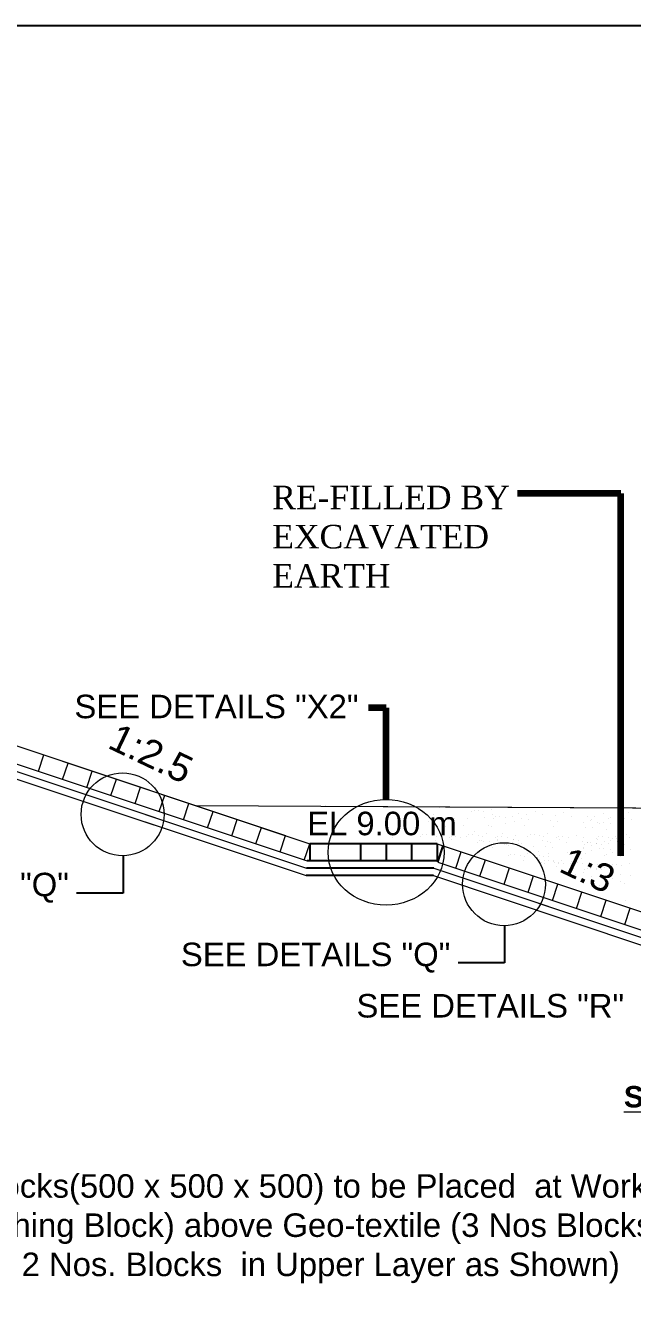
# Model space of a CAD drawing. Header units: inches. Extents: x -8940 to 26362, y -28010 to 990.
# Drawn here: x 4248.8 to 4276.9, y -23300.2 to -23241.3 of the extents above; entities that cross this region are included whole.
import ezdxf

# ---------------------------------------------------------------- set-up
doc = ezdxf.new("R2010")
doc.units = ezdxf.units.IN
doc.header["$MEASUREMENT"] = 0
doc.layers.add('LINE', color=7, linetype='Continuous')
doc.styles.add('Arial B heading -200', font='arialbd.ttf', dxfattribs={"height": 0.6})
doc.styles.get("Standard").update_dxf_attribs({"font": 'arial.ttf'})
doc.dimstyles.get("Standard").update_dxf_attribs({"dimtxt": 0.18, "dimasz": 0.18, "dimexe": 0.18, "dimexo": 0.0625, "dimgap": 0.09, "dimtad": 0, "dimtih": 1, "dimtoh": 1, "dimdec": 4, "dimzin": 0, "dimdsep": 46, "dimtxsty": 'Standard', "dimcen": 0.09, "dimadec": 0, "dimazin": 0, "dimtfac": 1, "dimtdec": 4, "dimtofl": 0, "dimtmove": 0, "dimatfit": 3, "dimfxl": 1, "dimtolj": 1, "dimtzin": 0, "dimarcsym": 0})

msp = doc.modelspace()

# ---------------------------------------------------------------- linework, layer by layer
at = {"color": 0, "linetype": 'Continuous', "lineweight": 20, "ltscale": 0.5}
for p, q in [((4249.36627, -23275.803558), (4249.618802, -23275.046439)), ((4249.36627, -23275.803558), (4249.618802, -23275.046439)), ((4250.485646, -23276.176919), (4250.738178, -23275.419799)), ((4250.485646, -23276.176919), (4250.738178, -23275.419799)), ((4251.605022, -23276.550279), (4251.857554, -23275.79316)), ((4251.605022, -23276.550279), (4251.857554, -23275.79316)), ((4252.724397, -23276.923639), (4252.976929, -23276.16652)), ((4252.724397, -23276.923639), (4252.976929, -23276.16652)), ((4253.843773, -23277.297), (4254.096305, -23276.53988)), ((4253.843773, -23277.297), (4254.096305, -23276.53988)), ((4254.963149, -23277.67036), (4255.215681, -23276.913241)), ((4254.963149, -23277.67036), (4255.215681, -23276.913241)), ((4256.082525, -23278.04372), (4256.335057, -23277.286601)), ((4256.082525, -23278.04372), (4256.335057, -23277.286601)), ((4257.2019, -23278.417081), (4257.454432, -23277.659961)), ((4257.2019, -23278.417081), (4257.454432, -23277.659961)), ((4258.321276, -23278.790441), (4258.573808, -23278.033322)), ((4258.321276, -23278.790441), (4258.573808, -23278.033322)), ((4259.440652, -23279.163801), (4259.693184, -23278.406682)), ((4259.440652, -23279.163801), (4259.693184, -23278.406682)), ((4260.560028, -23279.537162), (4260.81256, -23278.780042)), ((4260.560028, -23279.537162), (4260.81256, -23278.780042)), ((4261.679403, -23279.910522), (4261.931935, -23279.153403)), ((4261.679403, -23279.910522), (4261.931935, -23279.153403)), ((4268.698779, -23280.283882), (4268.951311, -23279.526763)), ((4268.698779, -23280.283882), (4268.951311, -23279.526763)), ((4269.818155, -23280.657243), (4270.070687, -23279.900123)), ((4269.818155, -23280.657243), (4270.070687, -23279.900123)), ((4270.937531, -23281.030603), (4271.190063, -23280.273484)), ((4270.937531, -23281.030603), (4271.190063, -23280.273484)), ((4272.056906, -23281.403963), (4272.309438, -23280.646844)), ((4272.056906, -23281.403963), (4272.309438, -23280.646844)), ((4273.176282, -23281.777324), (4273.428814, -23281.020204)), ((4273.176282, -23281.777324), (4273.428814, -23281.020204)), ((4274.295658, -23282.150684), (4274.54819, -23281.393565)), ((4274.295658, -23282.150684), (4274.54819, -23281.393565)), ((4275.415034, -23282.524044), (4275.667566, -23281.766925)), ((4275.415034, -23282.524044), (4275.667566, -23281.766925)), ((4276.534409, -23282.897405), (4276.786941, -23282.140285)), ((4276.534409, -23282.897405), (4276.786941, -23282.140285))]:
    msp.add_line(p, q, dxfattribs=at)
at = {"color": 0, "linetype": 'Continuous', "lineweight": -3, "ltscale": 0.5}
for p, q in [((4267.831935, -23279.153403), (4261.931935, -23279.153403)), ((4261.931935, -23279.153403), (4261.931935, -23279.953403)), ((4264.291935, -23279.153403), (4264.291935, -23279.953403)), ((4265.471935, -23279.153403), (4265.471935, -23279.953403)), ((4266.651935, -23279.153403), (4266.651935, -23279.953403)), ((4267.831935, -23279.153403), (4267.831935, -23279.953403)), ((4267.863098, -23280.004518), (4268.115441, -23279.247964)), ((4267.691626, -23280.293403), (4261.791626, -23280.293403)), ((4267.831935, -23279.953403), (4261.809849, -23279.953403)), ((4267.673403, -23280.633403), (4261.773403, -23280.633403))]:
    msp.add_line(p, q, dxfattribs=at)
at = {"layer": 'LINE', "color": 7, "lineweight": 20, "ltscale": 0.5}
for p, q in [((4248.184016, -23274.567876), (4260.81256, -23278.780042)), ((4248.184016, -23274.567876), (4261.931935, -23279.153403)), ((4247.864342, -23275.301972), (4261.809849, -23279.953403)), ((4247.864342, -23275.301972), (4261.809849, -23279.953403)), ((4247.757728, -23275.958567), (4260.754045, -23280.293403)), ((4247.757728, -23275.958567), (4261.773403, -23280.633403)), ((4247.811035, -23275.63027), (4260.772268, -23279.953403)), ((4247.811035, -23275.63027), (4261.791626, -23280.293403)), ((4267.512549, -23277.949556), (4267.512549, -23277.949556)), ((4267.512549, -23277.949556), (4267.512549, -23277.949556)), ((4267.67884, -23277.81247), (4267.67884, -23277.81247)), ((4267.67884, -23277.81247), (4267.67884, -23277.81247)), ((4267.952527, -23277.484636), (4267.952527, -23277.484636)), ((4267.952527, -23277.484636), (4267.952527, -23277.484636)), ((4268.213134, -23277.918968), (4268.213134, -23277.918968)), ((4268.213134, -23277.918968), (4268.213134, -23277.918968)), ((4268.393709, -23277.926091), (4268.393709, -23277.926091)), ((4268.393709, -23277.926091), (4268.393709, -23277.926091)), ((4268.656221, -23277.966772), (4268.656221, -23277.966772)), ((4268.656221, -23277.966772), (4268.656221, -23277.966772)), ((4269.440675, -23277.683001), (4269.440675, -23277.683001)), ((4269.440675, -23277.683001), (4269.440675, -23277.683001)), ((4269.550197, -23277.611565), (4269.550197, -23277.611565)), ((4269.550197, -23277.611565), (4269.550197, -23277.611565)), ((4269.730773, -23277.618688), (4269.730773, -23277.618688)), ((4269.730773, -23277.618688), (4269.730773, -23277.618688)), ((4269.993284, -23277.659369), (4269.993284, -23277.659369)), ((4269.993284, -23277.659369), (4269.993284, -23277.659369)), ((4270.024829, -23277.937492), (4270.024829, -23277.937492)), ((4270.024829, -23277.937492), (4270.024829, -23277.937492)), ((4270.351714, -23277.57657), (4270.351714, -23277.57657)), ((4270.351714, -23277.57657), (4270.351714, -23277.57657)), ((4270.417541, -23277.806324), (4270.417541, -23277.806324)), ((4270.417541, -23277.806324), (4270.417541, -23277.806324)), ((4270.544369, -23277.909541), (4270.544369, -23277.909541)), ((4270.544369, -23277.909541), (4270.544369, -23277.909541)), ((4270.592373, -23277.449388), (4270.592373, -23277.449388)), ((4270.592373, -23277.449388), (4270.592373, -23277.449388)), ((4270.724944, -23277.916663), (4270.724944, -23277.916663)), ((4270.724944, -23277.916663), (4270.724944, -23277.916663)), ((4270.987455, -23277.957345), (4270.987455, -23277.957345)), ((4270.987455, -23277.957345), (4270.987455, -23277.957345)), ((4271.345885, -23277.874546), (4271.345885, -23277.874546)), ((4271.345885, -23277.874546), (4271.345885, -23277.874546)), ((4271.586545, -23277.747363), (4271.586545, -23277.747363)), ((4271.586545, -23277.747363), (4271.586545, -23277.747363)), ((4271.979754, -23277.792027), (4271.979754, -23277.792027)), ((4271.979754, -23277.792027), (4271.979754, -23277.792027)), ((4272.372466, -23277.660859), (4272.372466, -23277.660859)), ((4272.372466, -23277.660859), (4272.372466, -23277.660859)), ((4272.715621, -23277.819683), (4272.715621, -23277.819683)), ((4272.715621, -23277.819683), (4272.715621, -23277.819683)), ((4273.315565, -23277.86353), (4273.315565, -23277.86353)), ((4273.315565, -23277.86353), (4273.315565, -23277.86353)), ((4273.708277, -23277.732362), (4273.708277, -23277.732362)), ((4273.708277, -23277.732362), (4273.708277, -23277.732362)), ((4274.051432, -23277.891186), (4274.051432, -23277.891186)), ((4274.051432, -23277.891186), (4274.051432, -23277.891186)), ((4274.790595, -23277.914799), (4274.790595, -23277.914799)), ((4274.790595, -23277.914799), (4274.790595, -23277.914799)), ((4275.149732, -23277.899282), (4275.149732, -23277.899282)), ((4275.149732, -23277.899282), (4275.149732, -23277.899282)), ((4275.542444, -23277.768114), (4275.542444, -23277.768114)), ((4275.542444, -23277.768114), (4275.542444, -23277.768114)), ((4275.790169, -23277.974506), (4275.790169, -23277.974506)), ((4275.790169, -23277.974506), (4275.790169, -23277.974506)), ((4275.885599, -23277.926938), (4275.885599, -23277.926938)), ((4275.885599, -23277.926938), (4275.885599, -23277.926938)), ((4276.721803, -23277.727397), (4276.721803, -23277.727397)), ((4276.721803, -23277.727397), (4276.721803, -23277.727397)), ((4267.456894, -23278.130557), (4267.456894, -23278.130557)), ((4267.456894, -23278.130557), (4267.456894, -23278.130557)), ((4268.103612, -23277.990404), (4268.103612, -23277.990404)), ((4268.103612, -23277.990404), (4268.103612, -23277.990404)), ((4268.225689, -23278.077975), (4268.225689, -23278.077975)), ((4268.225689, -23278.077975), (4268.225689, -23278.077975)), ((4268.238448, -23278.366496), (4268.238448, -23278.366496)), ((4268.238448, -23278.366496), (4268.238448, -23278.366496)), ((4269.040054, -23278.294993), (4269.040054, -23278.294993)), ((4269.040054, -23278.294993), (4269.040054, -23278.294993)), ((4269.242071, -23278.001333), (4269.242071, -23278.001333)), ((4269.242071, -23278.001333), (4269.242071, -23278.001333)), ((4270.236242, -23278.299308), (4270.236242, -23278.299308)), ((4270.236242, -23278.299308), (4270.236242, -23278.299308)), ((4270.375865, -23278.366496), (4270.375865, -23278.366496)), ((4270.375865, -23278.366496), (4270.375865, -23278.366496)), ((4270.434847, -23277.980976), (4270.434847, -23277.980976)), ((4270.434847, -23277.980976), (4270.434847, -23277.980976)), ((4271.019, -23278.235467), (4271.019, -23278.235467)), ((4271.019, -23278.235467), (4271.019, -23278.235467)), ((4271.411713, -23278.104299), (4271.411713, -23278.104299)), ((4271.411713, -23278.104299), (4271.411713, -23278.104299)), ((4271.753409, -23277.993909), (4271.753409, -23277.993909)), ((4271.753409, -23277.993909), (4271.753409, -23277.993909)), ((4271.885878, -23278.294993), (4271.885878, -23278.294993)), ((4271.885878, -23278.294993), (4271.885878, -23278.294993)), ((4272.07581, -23278.047468), (4272.07581, -23278.047468)), ((4272.07581, -23278.047468), (4272.07581, -23278.047468)), ((4273.08922, -23278.065412), (4273.08922, -23278.065412)), ((4273.08922, -23278.065412), (4273.08922, -23278.065412)), ((4273.221689, -23278.366496), (4273.221689, -23278.366496)), ((4273.221689, -23278.366496), (4273.221689, -23278.366496)), ((4273.411621, -23278.118972), (4273.411621, -23278.118972)), ((4273.411621, -23278.118972), (4273.411621, -23278.118972)), ((4274.614699, -23278.169515), (4274.614699, -23278.169515)), ((4274.614699, -23278.169515), (4274.614699, -23278.169515)), ((4274.710755, -23278.424957), (4274.710755, -23278.424957)), ((4274.710755, -23278.424957), (4274.710755, -23278.424957)), ((4274.923387, -23278.101164), (4274.923387, -23278.101164)), ((4274.923387, -23278.101164), (4274.923387, -23278.101164)), ((4275.007411, -23278.038347), (4275.007411, -23278.038347)), ((4275.007411, -23278.038347), (4275.007411, -23278.038347)), ((4275.055856, -23278.402248), (4275.055856, -23278.402248)), ((4275.055856, -23278.402248), (4275.055856, -23278.402248)), ((4275.245788, -23278.154723), (4275.245788, -23278.154723)), ((4275.245788, -23278.154723), (4275.245788, -23278.154723)), ((4275.350567, -23278.197171), (4275.350567, -23278.197171)), ((4275.350567, -23278.197171), (4275.350567, -23278.197171)), ((4275.563825, -23278.176388), (4275.563825, -23278.176388)), ((4275.563825, -23278.176388), (4275.563825, -23278.176388)), ((4275.696293, -23278.477472), (4275.696293, -23278.477472)), ((4275.696293, -23278.477472), (4275.696293, -23278.477472)), ((4275.886226, -23278.229948), (4275.886226, -23278.229948)), ((4275.886226, -23278.229948), (4275.886226, -23278.229948)), ((4276.414293, -23278.493401), (4276.414293, -23278.493401)), ((4276.414293, -23278.493401), (4276.414293, -23278.493401)), ((4276.471105, -23278.436612), (4276.471105, -23278.436612)), ((4276.471105, -23278.436612), (4276.471105, -23278.436612)), ((4276.526037, -23278.002162), (4276.526037, -23278.002162)), ((4276.526037, -23278.002162), (4276.526037, -23278.002162)), ((4276.854271, -23278.028481), (4276.854271, -23278.028481)), ((4276.854271, -23278.028481), (4276.854271, -23278.028481)), ((4267.053722, -23278.80076), (4267.053722, -23278.80076)), ((4267.053722, -23278.80076), (4267.053722, -23278.80076)), ((4267.163244, -23278.729325), (4267.163244, -23278.729325)), ((4267.163244, -23278.729325), (4267.163244, -23278.729325)), ((4267.34382, -23278.736447), (4267.34382, -23278.736447)), ((4267.34382, -23278.736447), (4267.34382, -23278.736447)), ((4267.34382, -23278.736447), (4267.34382, -23278.736447)), ((4267.34382, -23278.736447), (4267.34382, -23278.736447)), ((4267.606331, -23278.777129), (4267.606331, -23278.777129)), ((4267.606331, -23278.777129), (4267.606331, -23278.777129)), ((4267.606331, -23278.777129), (4267.606331, -23278.777129)), ((4267.606331, -23278.777129), (4267.606331, -23278.777129)), ((4267.742815, -23279.012417), (4267.742815, -23279.012417)), ((4267.742815, -23279.012417), (4267.742815, -23279.012417)), ((4267.742815, -23279.012417), (4267.742815, -23279.012417)), ((4267.742815, -23279.012417), (4267.742815, -23279.012417)), ((4267.798471, -23278.831416), (4267.798471, -23278.831416)), ((4267.798471, -23278.831416), (4267.798471, -23278.831416)), ((4267.798471, -23278.831416), (4267.798471, -23278.831416)), ((4267.798471, -23278.831416), (4267.798471, -23278.831416)), ((4267.831935, -23279.153403), (4277.906317, -23282.513646)), ((4267.831935, -23279.153403), (4277.906317, -23282.513646)), ((4267.964761, -23278.69433), (4267.964761, -23278.69433)), ((4267.964761, -23278.69433), (4267.964761, -23278.69433)), ((4267.964761, -23278.69433), (4267.964761, -23278.69433)), ((4267.964761, -23278.69433), (4267.964761, -23278.69433)), ((4268.389533, -23278.872263), (4268.389533, -23278.872263)), ((4268.389533, -23278.872263), (4268.389533, -23278.872263)), ((4268.499055, -23278.800828), (4268.499055, -23278.800828)), ((4268.499055, -23278.800828), (4268.499055, -23278.800828)), ((4268.51161, -23278.959835), (4268.51161, -23278.959835)), ((4268.51161, -23278.959835), (4268.51161, -23278.959835)), ((4268.679631, -23278.80795), (4268.679631, -23278.80795)), ((4268.679631, -23278.80795), (4268.679631, -23278.80795)), ((4268.942142, -23278.848632), (4268.942142, -23278.848632)), ((4268.942142, -23278.848632), (4268.942142, -23278.848632)), ((4269.19114, -23278.80076), (4269.19114, -23278.80076)), ((4269.19114, -23278.80076), (4269.19114, -23278.80076)), ((4269.300662, -23278.729325), (4269.300662, -23278.729325)), ((4269.300662, -23278.729325), (4269.300662, -23278.729325)), ((4269.481237, -23278.736447), (4269.481237, -23278.736447)), ((4269.481237, -23278.736447), (4269.481237, -23278.736447)), ((4269.549714, -23278.593039), (4269.549714, -23278.593039)), ((4269.549714, -23278.593039), (4269.549714, -23278.593039)), ((4269.700799, -23279.098806), (4269.700799, -23279.098806)), ((4269.700799, -23279.098806), (4269.700799, -23279.098806)), ((4269.743748, -23278.777129), (4269.743748, -23278.777129)), ((4269.743748, -23278.777129), (4269.743748, -23278.777129)), ((4269.810321, -23279.027371), (4269.810321, -23279.027371)), ((4269.810321, -23279.027371), (4269.810321, -23279.027371)), ((4269.880233, -23279.012417), (4269.880233, -23279.012417)), ((4269.880233, -23279.012417), (4269.880233, -23279.012417)), ((4269.935888, -23278.831416), (4269.935888, -23278.831416)), ((4269.935888, -23278.831416), (4269.935888, -23278.831416)), ((4269.990897, -23279.034493), (4269.990897, -23279.034493)), ((4269.990897, -23279.034493), (4269.990897, -23279.034493)), ((4270.102178, -23278.69433), (4270.102178, -23278.69433)), ((4270.102178, -23278.69433), (4270.102178, -23278.69433)), ((4270.253408, -23279.075175), (4270.253408, -23279.075175)), ((4270.253408, -23279.075175), (4270.253408, -23279.075175)), ((4270.445548, -23279.129463), (4270.445548, -23279.129463)), ((4270.445548, -23279.129463), (4270.445548, -23279.129463)), ((4270.52695, -23278.872263), (4270.52695, -23278.872263)), ((4270.52695, -23278.872263), (4270.52695, -23278.872263)), ((4270.611838, -23278.992376), (4270.611838, -23278.992376)), ((4270.611838, -23278.992376), (4270.611838, -23278.992376)), ((4270.636472, -23278.800828), (4270.636472, -23278.800828)), ((4270.636472, -23278.800828), (4270.636472, -23278.800828)), ((4270.649027, -23278.959835), (4270.649027, -23278.959835)), ((4270.649027, -23278.959835), (4270.649027, -23278.959835)), ((4270.817048, -23278.80795), (4270.817048, -23278.80795)), ((4270.817048, -23278.80795), (4270.817048, -23278.80795)), ((4270.885525, -23278.664543), (4270.885525, -23278.664543)), ((4270.885525, -23278.664543), (4270.885525, -23278.664543)), ((4271.000376, -23279.10942), (4271.000376, -23279.10942)), ((4271.000376, -23279.10942), (4271.000376, -23279.10942)), ((4271.079559, -23278.848632), (4271.079559, -23278.848632)), ((4271.079559, -23278.848632), (4271.079559, -23278.848632)), ((4271.146132, -23279.098874), (4271.146132, -23279.098874)), ((4271.146132, -23279.098874), (4271.146132, -23279.098874)), ((4271.326708, -23279.105997), (4271.326708, -23279.105997)), ((4271.326708, -23279.105997), (4271.326708, -23279.105997)), ((4271.390245, -23278.940914), (4271.390245, -23278.940914)), ((4271.390245, -23278.940914), (4271.390245, -23278.940914)), ((4271.393088, -23278.978252), (4271.393088, -23278.978252)), ((4271.393088, -23278.978252), (4271.393088, -23278.978252)), ((4271.4459, -23278.759913), (4271.4459, -23278.759913)), ((4271.4459, -23278.759913), (4271.4459, -23278.759913)), ((4271.589219, -23279.146678), (4271.589219, -23279.146678)), ((4271.589219, -23279.146678), (4271.589219, -23279.146678)), ((4271.621542, -23278.995544), (4271.621542, -23278.995544)), ((4271.621542, -23278.995544), (4271.621542, -23278.995544)), ((4271.736243, -23279.137076), (4271.736243, -23279.137076)), ((4271.736243, -23279.137076), (4271.736243, -23279.137076)), ((4272.036963, -23278.80076), (4272.036963, -23278.80076)), ((4272.036963, -23278.80076), (4272.036963, -23278.80076)), ((4272.146485, -23278.729325), (4272.146485, -23278.729325)), ((4272.146485, -23278.729325), (4272.146485, -23278.729325)), ((4272.32706, -23278.736447), (4272.32706, -23278.736447)), ((4272.32706, -23278.736447), (4272.32706, -23278.736447)), ((4272.589571, -23278.777129), (4272.589571, -23278.777129)), ((4272.589571, -23278.777129), (4272.589571, -23278.777129)), ((4272.726056, -23279.012417), (4272.726056, -23279.012417)), ((4272.726056, -23279.012417), (4272.726056, -23279.012417)), ((4272.781711, -23278.831416), (4272.781711, -23278.831416)), ((4272.781711, -23278.831416), (4272.781711, -23278.831416)), ((4272.948001, -23278.69433), (4272.948001, -23278.69433)), ((4272.948001, -23278.69433), (4272.948001, -23278.69433)), ((4272.957353, -23279.067048), (4272.957353, -23279.067048)), ((4272.957353, -23279.067048), (4272.957353, -23279.067048)), ((4273.102138, -23279.091003), (4273.102138, -23279.091003)), ((4273.102138, -23279.091003), (4273.102138, -23279.091003)), ((4273.372774, -23278.872263), (4273.372774, -23278.872263)), ((4273.372774, -23278.872263), (4273.372774, -23278.872263)), ((4273.482296, -23278.800828), (4273.482296, -23278.800828)), ((4273.482296, -23278.800828), (4273.482296, -23278.800828)), ((4273.49485, -23278.959835), (4273.49485, -23278.959835)), ((4273.49485, -23278.959835), (4273.49485, -23278.959835)), ((4273.662871, -23278.80795), (4273.662871, -23278.80795)), ((4273.662871, -23278.80795), (4273.662871, -23278.80795)), ((4273.838006, -23279.118659), (4273.838006, -23279.118659)), ((4273.838006, -23279.118659), (4273.838006, -23279.118659)), ((4273.925382, -23278.848632), (4273.925382, -23278.848632)), ((4273.925382, -23278.848632), (4273.925382, -23278.848632)), ((4274.283812, -23278.765833), (4274.283812, -23278.765833)), ((4274.283812, -23278.765833), (4274.283812, -23278.765833)), ((4274.560223, -23279.048169), (4274.560223, -23279.048169)), ((4274.560223, -23279.048169), (4274.560223, -23279.048169)), ((4274.615878, -23278.867168), (4274.615878, -23278.867168)), ((4274.615878, -23278.867168), (4274.615878, -23278.867168)), ((4274.78143, -23279.106813), (4274.78143, -23279.106813)), ((4274.78143, -23279.106813), (4274.78143, -23279.106813)), ((4274.79152, -23279.102799), (4274.79152, -23279.102799)), ((4274.79152, -23279.102799), (4274.79152, -23279.102799)), ((4274.962006, -23279.113935), (4274.962006, -23279.113935)), ((4274.962006, -23279.113935), (4274.962006, -23279.113935)), ((4275.200661, -23279.123393), (4275.200661, -23279.123393)), ((4275.200661, -23279.123393), (4275.200661, -23279.123393)), ((4275.206941, -23278.908015), (4275.206941, -23278.908015)), ((4275.206941, -23278.908015), (4275.206941, -23278.908015)), ((4275.224517, -23279.154617), (4275.224517, -23279.154617)), ((4275.224517, -23279.154617), (4275.224517, -23279.154617)), ((4275.256316, -23278.942392), (4275.256316, -23278.942392)), ((4275.256316, -23278.942392), (4275.256316, -23278.942392)), ((4275.316463, -23278.83658), (4275.316463, -23278.83658)), ((4275.316463, -23278.83658), (4275.316463, -23278.83658)), ((4275.497038, -23278.843702), (4275.497038, -23278.843702)), ((4275.497038, -23278.843702), (4275.497038, -23278.843702)), ((4275.582947, -23279.071818), (4275.582947, -23279.071818)), ((4275.582947, -23279.071818), (4275.582947, -23279.071818)), ((4275.759549, -23278.884383), (4275.759549, -23278.884383)), ((4275.759549, -23278.884383), (4275.759549, -23278.884383)), ((4275.847379, -23278.983239), (4275.847379, -23278.983239)), ((4275.847379, -23278.983239), (4275.847379, -23278.983239)), ((4275.956901, -23278.911804), (4275.956901, -23278.911804)), ((4275.956901, -23278.911804), (4275.956901, -23278.911804)), ((4276.117979, -23278.801585), (4276.117979, -23278.801585)), ((4276.117979, -23278.801585), (4276.117979, -23278.801585)), ((4276.137476, -23278.918926), (4276.137476, -23278.918926)), ((4276.137476, -23278.918926), (4276.137476, -23278.918926)), ((4276.183806, -23279.031338), (4276.183806, -23279.031338)), ((4276.183806, -23279.031338), (4276.183806, -23279.031338)), ((4276.358638, -23278.674402), (4276.358638, -23278.674402)), ((4276.358638, -23278.674402), (4276.358638, -23278.674402)), ((4276.399987, -23278.959608), (4276.399987, -23278.959608)), ((4276.399987, -23278.959608), (4276.399987, -23278.959608)), ((4276.589935, -23278.729032), (4276.589935, -23278.729032)), ((4276.589935, -23278.729032), (4276.589935, -23278.729032)), ((4276.758417, -23278.876809), (4276.758417, -23278.876809)), ((4276.758417, -23278.876809), (4276.758417, -23278.876809)), ((4270.389892, -23279.310464), (4270.389892, -23279.310464)), ((4270.389892, -23279.310464), (4270.389892, -23279.310464)), ((4270.978725, -23279.213958), (4270.978725, -23279.213958)), ((4270.978725, -23279.213958), (4270.978725, -23279.213958)), ((4271.03661, -23279.17031), (4271.03661, -23279.17031)), ((4271.03661, -23279.17031), (4271.03661, -23279.17031)), ((4271.12981, -23279.719725), (4271.12981, -23279.719725)), ((4271.12981, -23279.719725), (4271.12981, -23279.719725)), ((4271.158687, -23279.257881), (4271.158687, -23279.257881)), ((4271.158687, -23279.257881), (4271.158687, -23279.257881)), ((4271.239332, -23279.64829), (4271.239332, -23279.64829)), ((4271.239332, -23279.64829), (4271.239332, -23279.64829)), ((4271.419908, -23279.655412), (4271.419908, -23279.655412)), ((4271.419908, -23279.655412), (4271.419908, -23279.655412)), ((4271.682419, -23279.696094), (4271.682419, -23279.696094)), ((4271.682419, -23279.696094), (4271.682419, -23279.696094)), ((4272.040849, -23279.613295), (4272.040849, -23279.613295)), ((4272.040849, -23279.613295), (4272.040849, -23279.613295)), ((4272.314536, -23279.285462), (4272.314536, -23279.285462)), ((4272.314536, -23279.285462), (4272.314536, -23279.285462)), ((4272.544597, -23279.512005), (4272.544597, -23279.512005)), ((4272.544597, -23279.512005), (4272.544597, -23279.512005)), ((4272.575143, -23279.719793), (4272.575143, -23279.719793)), ((4272.575143, -23279.719793), (4272.575143, -23279.719793)), ((4272.755718, -23279.726916), (4272.755718, -23279.726916)), ((4272.755718, -23279.726916), (4272.755718, -23279.726916)), ((4272.875794, -23279.292885), (4272.875794, -23279.292885)), ((4272.875794, -23279.292885), (4272.875794, -23279.292885)), ((4273.008262, -23279.593969), (4273.008262, -23279.593969)), ((4273.008262, -23279.593969), (4273.008262, -23279.593969)), ((4273.198194, -23279.346444), (4273.198194, -23279.346444)), ((4273.198194, -23279.346444), (4273.198194, -23279.346444)), ((4273.880408, -23279.583508), (4273.880408, -23279.583508)), ((4273.880408, -23279.583508), (4273.880408, -23279.583508)), ((4274.38928, -23279.559397), (4274.38928, -23279.559397)), ((4274.38928, -23279.559397), (4274.38928, -23279.559397)), ((4274.615624, -23279.357515), (4274.615624, -23279.357515)), ((4274.615624, -23279.357515), (4274.615624, -23279.357515)), ((4274.633644, -23279.319989), (4274.633644, -23279.319989)), ((4274.633644, -23279.319989), (4274.633644, -23279.319989)), ((4274.671908, -23279.178248), (4274.671908, -23279.178248)), ((4274.671908, -23279.178248), (4274.671908, -23279.178248)), ((4274.71168, -23279.612957), (4274.71168, -23279.612957)), ((4274.71168, -23279.612957), (4274.71168, -23279.612957)), ((4274.9768, -23279.478813), (4274.9768, -23279.478813)), ((4274.9768, -23279.478813), (4274.9768, -23279.478813)), ((4275.008336, -23279.226347), (4275.008336, -23279.226347)), ((4275.008336, -23279.226347), (4275.008336, -23279.226347)), ((4275.351492, -23279.385171), (4275.351492, -23279.385171)), ((4275.351492, -23279.385171), (4275.351492, -23279.385171)), ((4275.431957, -23279.178023), (4275.431957, -23279.178023)), ((4275.431957, -23279.178023), (4275.431957, -23279.178023)), ((4275.56475, -23279.364388), (4275.56475, -23279.364388)), ((4275.56475, -23279.364388), (4275.56475, -23279.364388)), ((4275.57566, -23279.700335), (4275.57566, -23279.700335)), ((4275.57566, -23279.700335), (4275.57566, -23279.700335)), ((4275.697218, -23279.665472), (4275.697218, -23279.665472)), ((4275.697218, -23279.665472), (4275.697218, -23279.665472)), ((4275.791094, -23279.162506), (4275.791094, -23279.162506)), ((4275.791094, -23279.162506), (4275.791094, -23279.162506)), ((4275.88715, -23279.417948), (4275.88715, -23279.417948)), ((4275.88715, -23279.417948), (4275.88715, -23279.417948)), ((4275.968372, -23279.569167), (4275.968372, -23279.569167)), ((4275.968372, -23279.569167), (4275.968372, -23279.569167)), ((4276.311527, -23279.727991), (4276.311527, -23279.727991)), ((4276.311527, -23279.727991), (4276.311527, -23279.727991)), ((4276.345055, -23279.394058), (4276.345055, -23279.394058)), ((4276.345055, -23279.394058), (4276.345055, -23279.394058)), ((4276.47203, -23279.624612), (4276.47203, -23279.624612)), ((4276.47203, -23279.624612), (4276.47203, -23279.624612)), ((4276.526962, -23279.190162), (4276.526962, -23279.190162)), ((4276.526962, -23279.190162), (4276.526962, -23279.190162)), ((4276.799941, -23279.416022), (4276.799941, -23279.416022)), ((4276.799941, -23279.416022), (4276.799941, -23279.416022)), ((4267.691626, -23280.293403), (4277.312317, -23283.50232)), ((4267.863098, -23280.004518), (4277.418332, -23283.191603)), ((4267.863098, -23280.004518), (4277.418332, -23283.191603)), ((4271.818903, -23279.931383), (4271.818903, -23279.931383)), ((4271.818903, -23279.931383), (4271.818903, -23279.931383)), ((4271.874558, -23279.750382), (4271.874558, -23279.750382)), ((4271.874558, -23279.750382), (4271.874558, -23279.750382)), ((4272.465621, -23279.791229), (4272.465621, -23279.791229)), ((4272.465621, -23279.791229), (4272.465621, -23279.791229)), ((4272.587698, -23279.8788), (4272.587698, -23279.8788)), ((4272.587698, -23279.8788), (4272.587698, -23279.8788)), ((4272.695683, -23280.017772), (4272.695683, -23280.017772)), ((4272.695683, -23280.017772), (4272.695683, -23280.017772)), ((4272.805205, -23279.946336), (4272.805205, -23279.946336)), ((4272.805205, -23279.946336), (4272.805205, -23279.946336)), ((4272.834543, -23280.051963), (4272.834543, -23280.051963)), ((4272.834543, -23280.051963), (4272.834543, -23280.051963)), ((4272.98578, -23279.953459), (4272.98578, -23279.953459)), ((4272.98578, -23279.953459), (4272.98578, -23279.953459)), ((4273.01823, -23279.767597), (4273.01823, -23279.767597)), ((4273.01823, -23279.767597), (4273.01823, -23279.767597)), ((4273.227255, -23279.920795), (4273.227255, -23279.920795)), ((4273.227255, -23279.920795), (4273.227255, -23279.920795)), ((4273.248291, -23279.99414), (4273.248291, -23279.99414)), ((4273.248291, -23279.99414), (4273.248291, -23279.99414)), ((4273.268869, -23280.028301), (4273.268869, -23280.028301)), ((4273.268869, -23280.028301), (4273.268869, -23280.028301)), ((4273.384776, -23280.229429), (4273.384776, -23280.229429)), ((4273.384776, -23280.229429), (4273.384776, -23280.229429)), ((4273.440431, -23280.048428), (4273.440431, -23280.048428)), ((4273.440431, -23280.048428), (4273.440431, -23280.048428)), ((4273.449445, -23280.035423), (4273.449445, -23280.035423)), ((4273.449445, -23280.035423), (4273.449445, -23280.035423)), ((4273.606721, -23279.911342), (4273.606721, -23279.911342)), ((4273.606721, -23279.911342), (4273.606721, -23279.911342)), ((4273.711956, -23280.076104), (4273.711956, -23280.076104)), ((4273.711956, -23280.076104), (4273.711956, -23280.076104)), ((4274.031493, -23280.089275), (4274.031493, -23280.089275)), ((4274.031493, -23280.089275), (4274.031493, -23280.089275)), ((4274.070386, -23279.993306), (4274.070386, -23279.993306)), ((4274.070386, -23279.993306), (4274.070386, -23279.993306)), ((4274.08177, -23280.325401), (4274.08177, -23280.325401)), ((4274.08177, -23280.325401), (4274.08177, -23280.325401)), ((4274.141015, -23280.01784), (4274.141015, -23280.01784)), ((4274.141015, -23280.01784), (4274.141015, -23280.01784)), ((4274.15357, -23280.176846), (4274.15357, -23280.176846)), ((4274.15357, -23280.176846), (4274.15357, -23280.176846)), ((4274.321591, -23280.024962), (4274.321591, -23280.024962)), ((4274.321591, -23280.024962), (4274.321591, -23280.024962)), ((4274.521748, -23279.860481), (4274.521748, -23279.860481)), ((4274.521748, -23279.860481), (4274.521748, -23279.860481)), ((4274.584102, -23280.065644), (4274.584102, -23280.065644)), ((4274.584102, -23280.065644), (4274.584102, -23280.065644)), ((4274.782355, -23280.294813), (4274.782355, -23280.294813)), ((4274.782355, -23280.294813), (4274.782355, -23280.294813)), ((4274.96293, -23280.301935), (4274.96293, -23280.301935)), ((4274.96293, -23280.301935), (4274.96293, -23280.301935)), ((4275.201586, -23280.311393), (4275.201586, -23280.311393)), ((4275.201586, -23280.311393), (4275.201586, -23280.311393)), ((4275.257241, -23280.130392), (4275.257241, -23280.130392)), ((4275.257241, -23280.130392), (4275.257241, -23280.130392)), ((4275.583872, -23280.259818), (4275.583872, -23280.259818)), ((4275.583872, -23280.259818), (4275.583872, -23280.259818)), ((4275.848303, -23280.171239), (4275.848303, -23280.171239)), ((4275.848303, -23280.171239), (4275.848303, -23280.171239)), ((4275.957825, -23280.099804), (4275.957825, -23280.099804)), ((4275.957825, -23280.099804), (4275.957825, -23280.099804)), ((4276.138401, -23280.106926), (4276.138401, -23280.106926)), ((4276.138401, -23280.106926), (4276.138401, -23280.106926)), ((4276.400912, -23280.147608), (4276.400912, -23280.147608)), ((4276.400912, -23280.147608), (4276.400912, -23280.147608)), ((4276.759342, -23280.064809), (4276.759342, -23280.064809)), ((4276.759342, -23280.064809), (4276.759342, -23280.064809)), ((4267.673403, -23280.633403), (4277.312317, -23283.848398)), ((4267.673403, -23280.633403), (4277.312317, -23283.848398)), ((4268.710984, -23280.633403), (4277.312317, -23283.50232)), ((4272.162719, -23280.823639), (4272.162719, -23280.823639)), ((4272.162719, -23280.823639), (4272.162719, -23280.823639)), ((4272.162719, -23280.823639), (4272.162719, -23280.823639)), ((4272.162719, -23280.823639), (4272.162719, -23280.823639)), ((4274.026115, -23280.506402), (4274.026115, -23280.506402)), ((4274.026115, -23280.506402), (4274.026115, -23280.506402)), ((4274.241857, -23280.639157), (4274.241857, -23280.639157)), ((4274.241857, -23280.639157), (4274.241857, -23280.639157)), ((4274.257412, -23280.561032), (4274.257412, -23280.561032)), ((4274.257412, -23280.561032), (4274.257412, -23280.561032)), ((4274.634569, -23280.507989), (4274.634569, -23280.507989)), ((4274.634569, -23280.507989), (4274.634569, -23280.507989)), ((4274.672833, -23280.366248), (4274.672833, -23280.366248)), ((4274.672833, -23280.366248), (4274.672833, -23280.366248)), ((4274.977725, -23280.666813), (4274.977725, -23280.666813)), ((4274.977725, -23280.666813), (4274.977725, -23280.666813)), ((4275.225442, -23280.342617), (4275.225442, -23280.342617)), ((4275.225442, -23280.342617), (4275.225442, -23280.342617)), ((4275.432882, -23280.366023), (4275.432882, -23280.366023)), ((4275.432882, -23280.366023), (4275.432882, -23280.366023)), ((4275.576584, -23280.888335), (4275.576584, -23280.888335)), ((4275.576584, -23280.888335), (4275.576584, -23280.888335)), ((4275.969297, -23280.757167), (4275.969297, -23280.757167)), ((4275.969297, -23280.757167), (4275.969297, -23280.757167)), ((4276.312452, -23280.915991), (4276.312452, -23280.915991)), ((4276.312452, -23280.915991), (4276.312452, -23280.915991)), ((4276.345979, -23280.582058), (4276.345979, -23280.582058)), ((4276.345979, -23280.582058), (4276.345979, -23280.582058)), ((4276.800865, -23280.604022), (4276.800865, -23280.604022)), ((4276.800865, -23280.604022), (4276.800865, -23280.604022)), ((4275.35024, -23281.090217), (4275.35024, -23281.090217)), ((4275.35024, -23281.090217), (4275.35024, -23281.090217)), ((4275.35024, -23281.090217), (4275.35024, -23281.090217)), ((4275.35024, -23281.090217), (4275.35024, -23281.090217)), ((4275.672641, -23281.143776), (4275.672641, -23281.143776)), ((4275.672641, -23281.143776), (4275.672641, -23281.143776)), ((4276.504209, -23280.990631), (4276.504209, -23280.990631)), ((4276.504209, -23280.990631), (4276.504209, -23280.990631)), ((4276.544832, -23281.790638), (4276.544832, -23281.790638)), ((4276.544832, -23281.790638), (4276.544832, -23281.790638))]:
    msp.add_line(p, q, dxfattribs=at)
at = {"layer": 'LINE', "color": 7, "lineweight": 9, "ltscale": 0.5}
msp.add_line((4265.758855, -23278.876054), (4265.758855, -23278.876054), dxfattribs=at)
at = {"layer": 'LINE', "color": 7, "lineweight": -2, "ltscale": 0.5}
msp.add_lwpolyline([(4148.770886, -23375.991833), (4148.770886, -23241.27259), (4339.282946, -23241.27259), (4339.282946, -23375.991833), (4148.770886, -23375.991833)], close=True, dxfattribs=at)
at = {"layer": 'LINE', "color": 7, "lineweight": 20, "ltscale": 0.5}
for points in [[(4302.892937, -23277.646466), (4256.680606, -23277.401857)], [(4302.892937, -23277.646466), (4262.675746, -23277.43359)]]:
    msp.add_lwpolyline(points, dxfattribs=at)
for centre in [(4253.263444, -23277.794962), (4253.263444, -23277.794962), (4270.937531, -23281.030603), (4270.937531, -23281.030603)]:
    msp.add_circle(centre, 1.919673, dxfattribs=at)
msp.add_ellipse((4265.471935, -23279.553403), major_axis=(2.686789, 0), ratio=0.910167656, dxfattribs=at)

# ---------------------------------------------------------------- texts
at = {"layer": 'LINE', "color": 7, "lineweight": 20, "ltscale": 0.5, "style": 'Arial B heading -200'}
msp.add_text('%%USECTION AT X5-X5 (Typical)', height=0.99046911, dxfattribs=at).set_placement((4276.489541, -23291.362966))
at = {"layer": 'LINE', "color": 7, "lineweight": 20, "ltscale": 0.5, "attachment_point": 1}
for s, insert, char_height, width in [('{\\fTimes New Roman|b0|i0|c0|p18;RE-FILLED BY EXCAVATED EARTH}', (4260.197934, -23262.579639), 1.08842386, 14.92813264), ('{\\fTimes New Roman|b0|i0|c0|p18;RE-FILLED BY EXCAVATED EARTH}', (4260.197934, -23262.579639), 1.08842386, 14.92813264), ('SEE DETAILS "X2"', (4251.033155, -23272.256623), 1.08842386, 32.26269386), ('SEE DETAILS "Q"', (4238.290544, -23280.499964), 1.08842386, 32.26269386), ('SEE DETAILS "Q"', (4238.290544, -23280.499964), 1.08842386, 32.26269386), ('SEE DETAILS "Q"', (4255.964632, -23283.735605), 1.08842386, 32.26269386), ('SEE DETAILS "Q"', (4255.964632, -23283.735605), 1.08842386, 32.26269386), ('SEE DETAILS "R"', (4264.10046, -23286.112722), 1.08842386, 32.26269386), ('SEE DETAILS "R"', (4264.10046, -23286.112722), 1.08842386, 32.26269386), ('{\\C0;2-Layer C.C Blocks(500 x 500 x 500) to be Placed  at Working WL (Toe of Pitching Block) above Geo-textile (3 Nos Blocks in Bottom Layer & 2 Nos. Blocks  in Upper Layer as Shown)}', (4237.686027, -23294.454778), 1.088423855, 43.5949575)]:
    msp.add_mtext(s, dxfattribs=dict(at, insert=insert, char_height=char_height, width=width))
at = {"layer": 'LINE', "color": 7, "lineweight": 20, "ltscale": 0.5, "char_height": 1.2826544, "width": 5.75984576, "attachment_point": 1, "rotation": 334.46341353}
for s, insert in [('1:2.5', (4253.064306, -23273.536675)), ('1:3', (4273.973118, -23279.256098))]:
    msp.add_mtext(s, dxfattribs=dict(at, insert=insert))
at = {"layer": 'LINE', "color": 7, "lineweight": 9, "ltscale": 0.5, "insert": (4261.814631, -23277.673564), "char_height": 1.0884239, "width": 37.17234402, "attachment_point": 1}
msp.add_mtext('EL 9.00 m ', dxfattribs=at)

# ---------------------------------------------------------------- leaders
at = {"linetype": 'ByBlock', "lineweight": 20, "ltscale": 0.5}
for points in [[(4253.289227, -23279.688089), (4253.289227, -23281.441042), (4251.132528, -23281.441042)], [(4253.289227, -23279.688089), (4253.289227, -23281.441042), (4251.132528, -23281.441042)], [(4270.963314, -23282.923729), (4270.963314, -23284.676682), (4268.806616, -23284.676682)], [(4270.963314, -23282.923729), (4270.963314, -23284.676682), (4268.806616, -23284.676682)]]:
    msp.add_leader(points, dimstyle='Standard', override={"dimgap": 0.09, "dimtad": 0, "dimfxl": 700, "dimfxlon": 1}, dxfattribs=at)
at = {"layer": 'LINE', "color": 7, "lineweight": 20, "ltscale": 0.5}
for points in [[(4276.34432, -23279.722722), (4276.34432, -23262.949043), (4271.562524, -23262.949043)], [(4276.34432, -23279.722722), (4276.34432, -23262.949043), (4271.562524, -23262.949043)], [(4265.471935, -23277.107974), (4265.471935, -23272.85726), (4264.652654, -23272.85726)], [(4265.471935, -23277.107974), (4265.471935, -23272.85726), (4264.652654, -23272.85726)]]:
    msp.add_leader(points, dimstyle='Standard', override={"dimtxt": 1.2, "dimasz": 0.9, "dimclrd": 7, "dimclre": 7, "dimclrt": 7, "dimlwd": 65535, "dimlwe": 65535}, dxfattribs=at)

doc.saveas('drawing.dxf')
